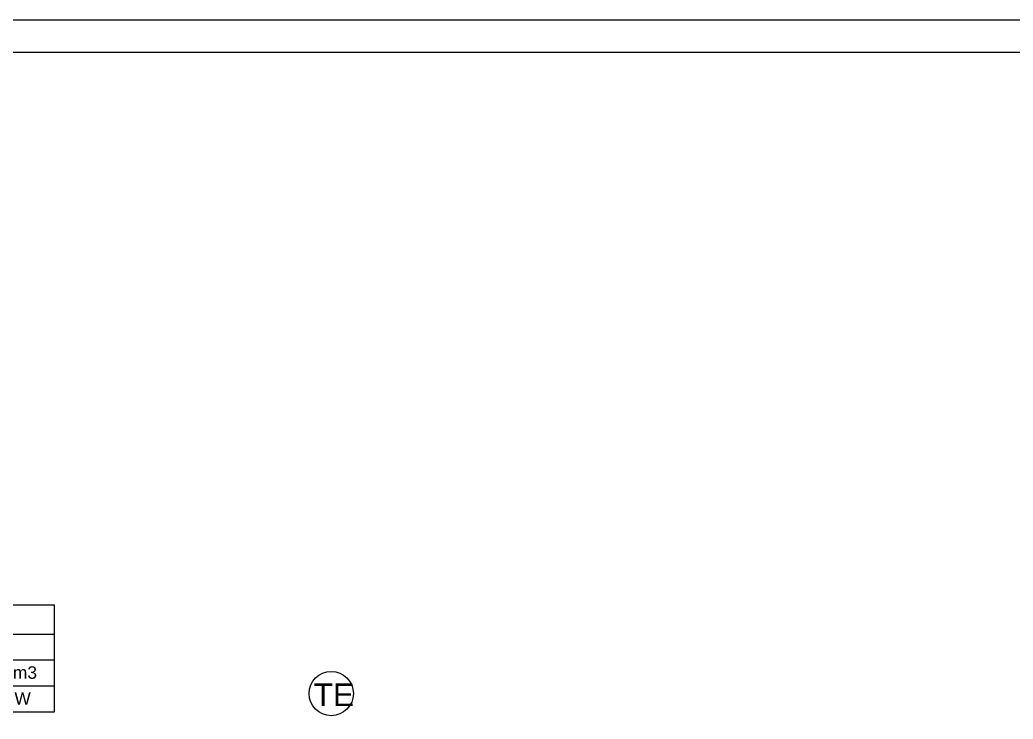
# Model space of a CAD drawing. Header units: millimetres. Extents: x 1046 to 79138, y -20101 to 54562.
# Drawn here: x 20626 to 28289, y 15994 to 21389 of the extents above; entities that cross this region are included whole.
import ezdxf

# ---------------------------------------------------------------- set-up
doc = ezdxf.new("R2010")
doc.units = ezdxf.units.MM
doc.linetypes.add('DASH', pattern=[75, 50, -25])
for name, color, linetype in [('1__NP___MIESTNOSTIUK', 7, 'Continuous'), ('ODVODN__POTRUBIE___PODL__VYK_', 7, 'Continuous'), ('vyk-privod2', 7, 'Continuous')]:
    doc.layers.add(name, color=color, linetype=linetype)
doc.layers.add('NETLAC', color=6, linetype='Continuous', plot=False)
doc.layers.add('vyk_POPIS', color=7, linetype='Continuous', lineweight=20)
doc.styles.add('ARIAL', font='arial.ttf')

msp = doc.modelspace()

# ---------------------------------------------------------------- linework, layer by layer
msp.add_lwpolyline([(1296.1, 21138.6), (42546.1, 21138.6), (42546.1, 638.6), (1296.1, 638.6)], close=True)
at = {"layer": '1__NP___MIESTNOSTIUK'}
for p, q in [((19392.1, 16876.7), (20892.1, 16876.7)), ((20892.1, 16650.7), (20892.1, 16876.7)), ((19392.1, 16650.7), (20892.1, 16650.7)), ((19392.1, 16650.7), (20892.1, 16650.7)), ((20892.1, 16450.7), (20892.1, 16650.7)), ((19392.1, 16450.7), (20892.1, 16450.7)), ((19392.1, 16450.7), (20892.1, 16450.7)), ((20892.1, 16250.7), (20892.1, 16450.7)), ((19392.1, 16250.7), (20892.1, 16250.7)), ((19392.1, 16250.7), (20892.1, 16250.7)), ((20892.1, 16050.7), (20892.1, 16250.7)), ((19392.1, 16050.7), (20892.1, 16050.7))]:
    msp.add_line(p, q, dxfattribs=at)
at = {"layer": 'NETLAC'}
msp.add_lwpolyline([(1046.1, 21388.6), (42796.1, 21388.6), (42796.1, 388.6), (1046.1, 388.6)], close=True, dxfattribs=at)
at = {"layer": 'ODVODN__POTRUBIE___PODL__VYK_', "color": 172, "linetype": 'DASH'}
msp.add_lwpolyline([(20892.1, 16129.6), (20892.1, 16129.6), (20892.1, 16129.6), (20892.1, 16129.6), (20892.1, 16129.6), (20892.1, 16129.6)], dxfattribs=at)
at = {"layer": 'vyk-privod2'}
msp.add_circle((23028.6, 16191.6, 11581.6), 170.9, dxfattribs=at)

# ---------------------------------------------------------------- texts
at = {"layer": '1__NP___MIESTNOSTIUK', "style": 'ARIAL'}
for s, p in [('19.2 m3', (20274.1, 16305.7)), ('221 W', (20323.1, 16105.7))]:
    msp.add_text(s, height=95.99, dxfattribs=at).set_placement(p)
at = {"layer": 'vyk_POPIS', "lineweight": 35, "style": 'ARIAL'}
msp.add_text('TE', height=175, rotation=360, dxfattribs=at).set_placement((22892.1, 16094.4, 11581.6))

doc.saveas('drawing.dxf')
